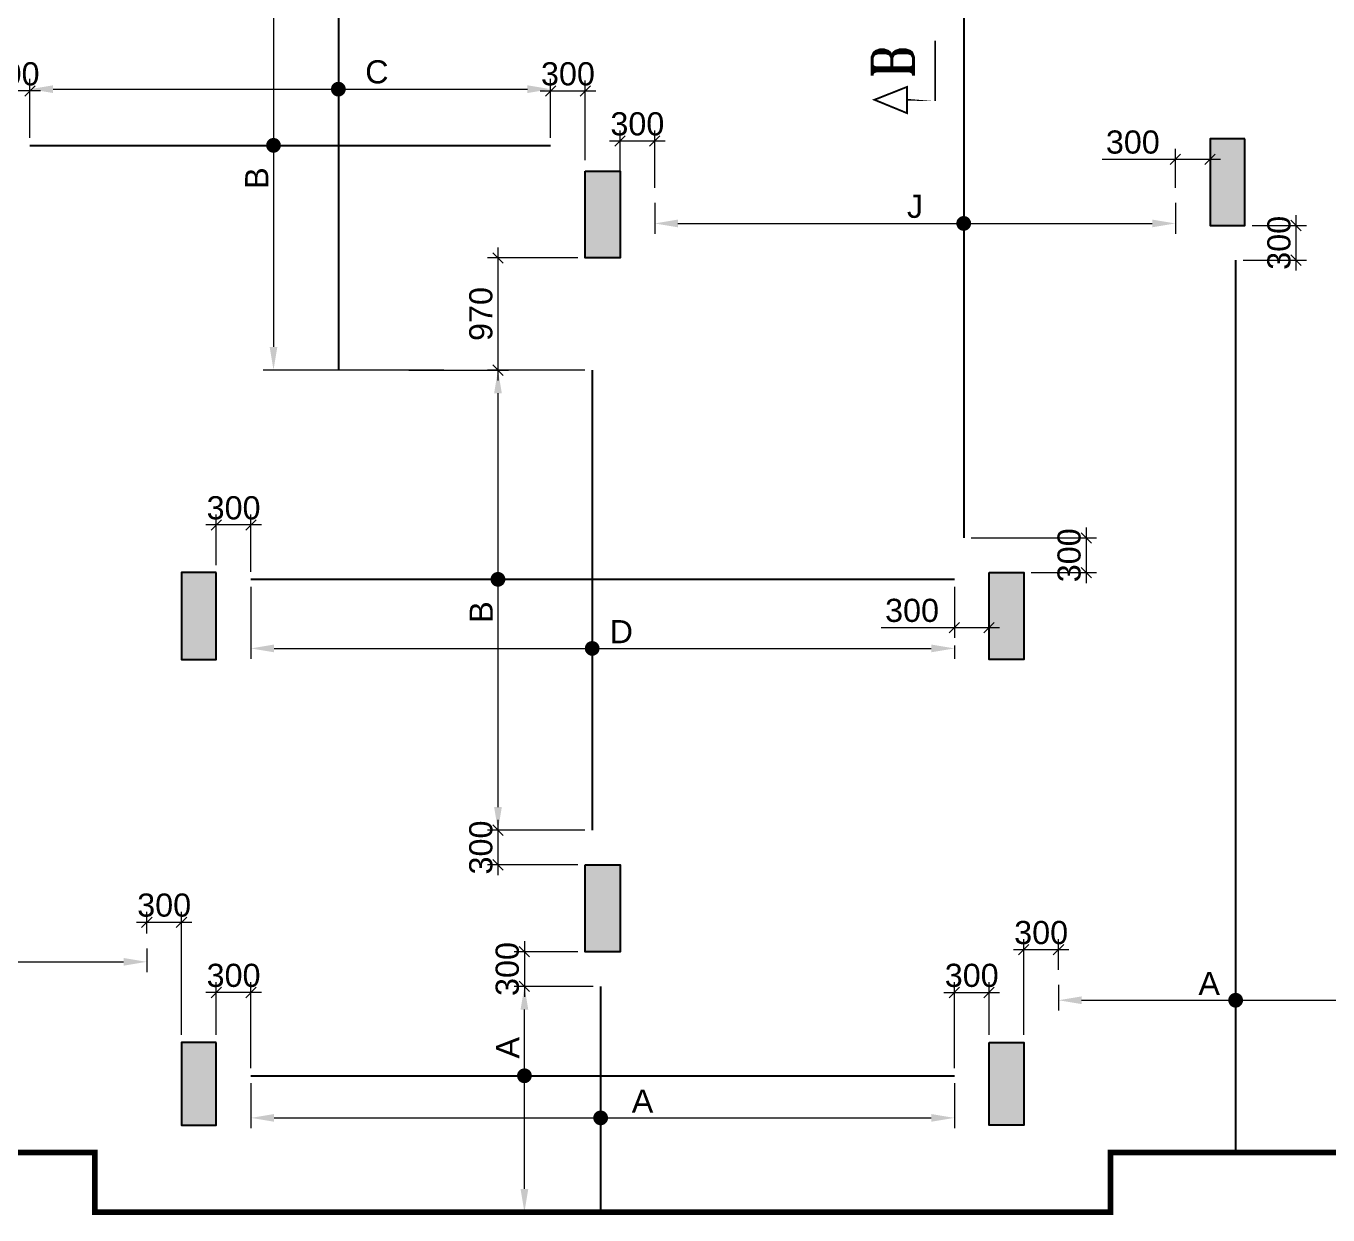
# Model space of a CAD drawing. Header units: millimetres. Extents: x 1123469 to 1752051, y -126924 to 196924.
# Drawn here: x 1570991 to 1582244, y 126439 to 136712 of the extents above; entities that cross this region are included whole.
import ezdxf

# ---------------------------------------------------------------- set-up
doc = ezdxf.new("R2010")
doc.units = ezdxf.units.MM
doc.header["$LTSCALE"] = 500
doc.header["$MEASUREMENT"] = 0
doc.header["$PDMODE"] = 34
doc.linetypes.add('CONTINOUS', pattern=[0])
doc.layers.get('Defpoints').update_dxf_attribs({"lineweight": 0})
for name, color, linetype in [('3BEAM NO', 6, 'Continuous'), ('COL. DIM', 3, 'Continuous'), ('reinf.', 4, 'Continuous'), ('TEXT-20', 3, 'Continuous'), ('TOWER AREA COLUMN.', 6, 'Continuous')]:
    doc.layers.add(name, color=color, linetype=linetype)
for name, color, linetype, lineweight in [('CUT OUT', 1, 'Continuous', 13), ('dim-M', 1, 'Continuous', 15), ('FOOTING', 1, 'Continuous', 15), ('TOWER COL HATCH', 253, 'Continuous', 20)]:
    doc.layers.add(name, color=color, linetype=linetype, lineweight=lineweight)
doc.styles.add('3mm', font='arial.ttf')
doc.styles.add('RT', font='romant.shx', dxfattribs={"height": 8})
doc.dimstyles.new('PARAMVEER', dxfattribs={"dimtxt": 200, "dimasz": 100, "dimexe": 0, "dimexo": 25, "dimgap": 10, "dimtad": 1, "dimdec": 0, "dimrnd": 5, "dimzin": 0, "dimdsep": 46, "dimtxsty": '3mm', "dimblk": 'OBLIQUE', "dimcen": 0.09, "dimdle": 75, "dimclrd": 1, "dimclre": 1, "dimclrt": 3, "dimadec": 0, "dimazin": 0, "dimtfac": 1, "dimtdec": 0, "dimtmove": 1, "dimatfit": 3, "dimfxl": 100, "dimtolj": 1, "dimtzin": 0, "dimlwd": 18, "dimlwe": 5, "dimarcsym": 0})

# ---------------------------------------------------------------- blocks, each defined once
blk = doc.blocks.new('3tgra')
at = {"layer": 'TOWER COL HATCH'}
h = blk.add_hatch(color=253, dxfattribs=at)
h.dxf.hatch_style = 1
h.paths.add_polyline_path([(1383385.712416565, 72716.75990101276), (1383085.712416565, 72716.75990101276), (1383085.712416565, 71966.75990101276), (1383385.712416565, 71966.75990101276)])
h = blk.add_hatch(color=253, dxfattribs=at)
h.dxf.hatch_style = 1
h.paths.add_polyline_path([(1377685.631014433, 72436.75957392534), (1377985.631014433, 72436.75957392534), (1377985.631014433, 71686.75957392534), (1377685.631014433, 71686.75957392534)])
h = blk.add_hatch(color=253, dxfattribs=at)
h.dxf.hatch_style = 1
h.paths.add_polyline_path([(1374495.631025397, 68966.75979970378), (1374195.631025397, 68966.75979970378), (1374195.631025397, 68216.75979970378), (1374495.631025397, 68216.75979970378)])
h = blk.add_hatch(color=253, dxfattribs=at)
h.dxf.hatch_style = 1
h.paths.add_polyline_path([(1381175.631022721, 68966.7597997039), (1381475.631022721, 68966.7597997039), (1381475.631022721, 68216.7597997039), (1381175.631022721, 68216.7597997039)])
h = blk.add_hatch(color=253, dxfattribs=at)
h.dxf.hatch_style = 1
h.paths.add_polyline_path([(1377685.631021391, 66441.7598002), (1377985.631021391, 66441.7598002), (1377985.631021391, 65691.7598002), (1377685.631021391, 65691.7598002)])
h = blk.add_hatch(color=253, dxfattribs=at)
h.dxf.hatch_style = 1
h.paths.add_polyline_path([(1374495.631025397, 64906.75980018795), (1374195.631025397, 64906.75980018795), (1374195.631025397, 64191.75980018795), (1374495.631025397, 64191.75980018795)])
h = blk.add_hatch(color=253, dxfattribs=at)
h.dxf.hatch_style = 1
h.paths.add_polyline_path([(1381175.631022715, 64906.75997030269), (1381475.631022715, 64906.75997030269), (1381475.631022715, 64191.75997030269), (1381175.631022715, 64191.75997030269)])
at = {"layer": 'TOWER AREA COLUMN.', "color": 4}
for points in [[(1383385.712416565, 72716.75990101276), (1383085.712416565, 72716.75990101276), (1383085.712416565, 71966.75990101276), (1383385.712416565, 71966.75990101276)], [(1377685.631014433, 72436.75957392534), (1377985.631014433, 72436.75957392534), (1377985.631014433, 71686.75957392534), (1377685.631014433, 71686.75957392534)], [(1374495.631025397, 68966.75979970378), (1374195.631025397, 68966.75979970378), (1374195.631025397, 68216.75979970378), (1374495.631025397, 68216.75979970378)], [(1381175.631022721, 68966.7597997039), (1381475.631022721, 68966.7597997039), (1381475.631022721, 68216.7597997039), (1381175.631022721, 68216.7597997039)], [(1377685.631021391, 66441.7598002), (1377985.631021391, 66441.7598002), (1377985.631021391, 65691.7598002), (1377685.631021391, 65691.7598002)], [(1374495.631025397, 64906.75980018795), (1374195.631025397, 64906.75980018795), (1374195.631025397, 64191.75980018795), (1374495.631025397, 64191.75980018795)], [(1381175.631022715, 64906.75997030269), (1381475.631022715, 64906.75997030269), (1381475.631022715, 64191.75997030269), (1381175.631022715, 64191.75997030269)]]:
    blk.add_lwpolyline(points, close=True, dxfattribs=at)
blk = doc.blocks.new('_Oblique')
at = {"color": 0, "linetype": 'ByBlock', "lineweight": -2}
blk.add_line((-0.5, -0.5), (0.5, 0.5), dxfattribs=at)
blk = doc.blocks.new('*D636')
at = {"layer": 'COL. DIM', "color": 1, "lineweight": 18, "ltscale": 10, "transparency": 16777216}
blk.add_line((1571944.95210535, 128968.3346798088), (1572424.95210535, 128968.3346798088), dxfattribs=at)
at = {"layer": 'COL. DIM', "color": 1, "linetype": 'CONTINOUS', "lineweight": 5, "ltscale": 10, "transparency": 16777216}
for p, q in [((1572034.95210535, 128872.240948582), (1572034.95210535, 129058.3346798088)), ((1572334.95210535, 127994.2510576846), (1572334.95210535, 129058.3346798088))]:
    blk.add_line(p, q, dxfattribs=at)
at = {"layer": 'Defpoints', "color": 0, "ltscale": 10, "transparency": 16777216}
for p in [(1572334.95210535, 128968.3346798088), (1572034.95210535, 128807.240948582), (1572334.95210535, 127929.2510576846)]:
    blk.add_point(p, dxfattribs=at)
at = {"layer": 'COL. DIM', "color": 1, "lineweight": 18, "ltscale": 10, "transparency": 16777216, "xscale": 90, "yscale": 90, "zscale": 90, "rotation": 180}
blk.add_blockref('_Oblique', (1572034.95210535, 128968.3346798088), dxfattribs=at)
at = {"layer": 'COL. DIM', "color": 1, "lineweight": 18, "ltscale": 10, "transparency": 16777216, "xscale": 90, "yscale": 90, "zscale": 90}
blk.add_blockref('_Oblique', (1572334.95210535, 128968.3346798088), dxfattribs=at)
at = {"layer": 'COL. DIM', "color": 3, "ltscale": 10, "transparency": 16777216, "insert": (1572184.95210535, 129115.5174901772), "char_height": 200, "attachment_point": 5, "style": '3mm'}
blk.add_mtext('\\A1;300', dxfattribs=at)
blk = doc.blocks.new('*D642')
at = {"layer": 'COL. DIM', "color": 1, "linetype": 'CONTINOUS', "lineweight": 5, "ltscale": 10, "transparency": 16777216}
for p, q in [((1570724.870711154, 135804.2511585094), (1570724.870711154, 136241.2457056182)), ((1571024.870711154, 135746.5835570494), (1571024.870711154, 136241.2457056182))]:
    blk.add_line(p, q, dxfattribs=at)
at = {"layer": 'COL. DIM', "color": 1, "lineweight": 18, "ltscale": 10, "transparency": 16777216}
blk.add_line((1571114.870711154, 136151.2457056182), (1570634.870711154, 136151.2457056182), dxfattribs=at)
at = {"layer": 'Defpoints', "color": 0, "ltscale": 10, "transparency": 16777216}
for p in [(1570724.870711154, 136151.2457056182), (1570724.870711154, 135739.2511585094), (1571024.870711154, 135681.5835570494)]:
    blk.add_point(p, dxfattribs=at)
at = {"layer": 'COL. DIM', "color": 1, "lineweight": 18, "ltscale": 10, "transparency": 16777216, "xscale": 90, "yscale": 90, "zscale": 90, "rotation": 180}
blk.add_blockref('_Oblique', (1570724.870711154, 136151.2457056182), dxfattribs=at)
at = {"layer": 'COL. DIM', "color": 1, "lineweight": 18, "ltscale": 10, "transparency": 16777216, "xscale": 90, "yscale": 90, "zscale": 90}
blk.add_blockref('_Oblique', (1571024.870711154, 136151.2457056182), dxfattribs=at)
at = {"layer": 'COL. DIM', "color": 3, "ltscale": 10, "transparency": 16777216, "insert": (1570874.870711154, 136298.4285159866), "char_height": 200, "attachment_point": 5, "style": '3mm'}
blk.add_mtext('\\A1;300', dxfattribs=at)
blk = doc.blocks.new('*D643')
at = {"layer": 'COL. DIM', "color": 1, "linetype": 'CONTINOUS', "lineweight": 5, "ltscale": 10, "transparency": 16777216}
for p, q in [((1573694.641630199, 137654.2940887282), (1573040.078134181, 137654.2940887282)), ((1574601.572656839, 133739.2510732774), (1573040.078134181, 133739.2510732774))]:
    blk.add_line(p, q, dxfattribs=at)
at = {"layer": 'COL. DIM', "color": 1, "lineweight": 18, "ltscale": 10, "transparency": 16777216}
blk.add_line((1573130.078134181, 137454.2940887282), (1573130.078134181, 133939.2510732774), dxfattribs=at)
at = {"layer": 'COL. DIM', "color": 1, "ltscale": 10, "transparency": 16777216}
for points in [[(1573096.744800847, 137454.2940887282), (1573163.411467514, 137454.2940887282), (1573130.078134181, 137654.2940887282)], [(1573096.744800847, 133939.2510732774), (1573163.411467514, 133939.2510732774), (1573130.078134181, 133739.2510732774)]]:
    blk.add_solid(points, dxfattribs=at)
at = {"layer": 'Defpoints', "color": 0, "ltscale": 10, "transparency": 16777216}
for p in [(1573759.641630199, 137654.2940887282), (1573130.078134181, 133739.2510732774), (1574666.572656839, 133739.2510732774)]:
    blk.add_point(p, dxfattribs=at)
at = {"layer": 'COL. DIM', "color": 3, "ltscale": 10, "transparency": 16777216, "insert": (1572985.078134154, 135398.7302032021), "char_height": 200, "attachment_point": 5, "rotation": 90, "style": '3mm'}
blk.add_mtext('\\A1;B', dxfattribs=at)
blk = doc.blocks.new('*D644')
at = {"layer": 'COL. DIM', "color": 1, "linetype": 'CONTINOUS', "lineweight": 5, "ltscale": 10, "transparency": 16777216}
for p, q in [((1575524.952094385, 135746.5835570494), (1575524.952094385, 136241.2457056182)), ((1575824.952094385, 135554.2510732773), (1575824.952094385, 136241.2457056182))]:
    blk.add_line(p, q, dxfattribs=at)
at = {"layer": 'COL. DIM', "color": 1, "lineweight": 18, "ltscale": 10, "transparency": 16777216}
blk.add_line((1575434.952094385, 136151.2457056182), (1575914.952094385, 136151.2457056182), dxfattribs=at)
at = {"layer": 'Defpoints', "color": 0, "ltscale": 10, "transparency": 16777216}
for p in [(1575824.952094385, 136151.2457056182), (1575524.952094385, 135681.5835570494), (1575824.952094385, 135489.2510732773)]:
    blk.add_point(p, dxfattribs=at)
at = {"layer": 'COL. DIM', "color": 1, "lineweight": 18, "ltscale": 10, "transparency": 16777216, "xscale": 90, "yscale": 90, "zscale": 90, "rotation": 180}
blk.add_blockref('_Oblique', (1575524.952094385, 136151.2457056182), dxfattribs=at)
at = {"layer": 'COL. DIM', "color": 1, "lineweight": 18, "ltscale": 10, "transparency": 16777216, "xscale": 90, "yscale": 90, "zscale": 90}
blk.add_blockref('_Oblique', (1575824.952094385, 136151.2457056182), dxfattribs=at)
at = {"layer": 'COL. DIM', "color": 3, "ltscale": 10, "transparency": 16777216, "insert": (1575674.952094385, 136298.4285159866), "char_height": 200, "attachment_point": 5, "style": '3mm'}
blk.add_mtext('\\A1;300', dxfattribs=at)
blk = doc.blocks.new('*D645')
at = {"layer": 'COL. DIM', "color": 1, "linetype": 'CONTINOUS', "lineweight": 5, "ltscale": 10, "transparency": 16777216}
for p, q in [((1572634.95210535, 132054.2510572005), (1572634.95210535, 132491.2456043093)), ((1572934.95210535, 131996.5834557404), (1572934.95210535, 132491.2456043093))]:
    blk.add_line(p, q, dxfattribs=at)
at = {"layer": 'COL. DIM', "color": 1, "lineweight": 18, "ltscale": 10, "transparency": 16777216}
blk.add_line((1573024.95210535, 132401.2456043093), (1572544.95210535, 132401.2456043093), dxfattribs=at)
at = {"layer": 'Defpoints', "color": 0, "ltscale": 10, "transparency": 16777216}
for p in [(1572634.95210535, 132401.2456043093), (1572634.95210535, 131989.2510572005), (1572934.95210535, 131931.5834557404)]:
    blk.add_point(p, dxfattribs=at)
at = {"layer": 'COL. DIM', "color": 1, "lineweight": 18, "ltscale": 10, "transparency": 16777216, "xscale": 90, "yscale": 90, "zscale": 90, "rotation": 180}
blk.add_blockref('_Oblique', (1572634.95210535, 132401.2456043093), dxfattribs=at)
at = {"layer": 'COL. DIM', "color": 1, "lineweight": 18, "ltscale": 10, "transparency": 16777216, "xscale": 90, "yscale": 90, "zscale": 90}
blk.add_blockref('_Oblique', (1572934.95210535, 132401.2456043093), dxfattribs=at)
at = {"layer": 'COL. DIM', "color": 3, "ltscale": 10, "transparency": 16777216, "insert": (1572784.95210535, 132548.4284146776), "char_height": 200, "attachment_point": 5, "style": '3mm'}
blk.add_mtext('\\A1;300', dxfattribs=at)
blk = doc.blocks.new('*D646')
at = {"layer": 'COL. DIM', "color": 1, "linetype": 'CONTINOUS', "lineweight": 5, "ltscale": 10, "transparency": 16777216}
for p, q in [((1575819.550827211, 133739.2510732775), (1574980.159528426, 133739.2510732775)), ((1575819.550827211, 129764.2510576966), (1574980.159528426, 129764.2510576966))]:
    blk.add_line(p, q, dxfattribs=at)
at = {"layer": 'COL. DIM', "color": 1, "lineweight": 18, "ltscale": 10, "transparency": 16777216}
blk.add_line((1575070.159528426, 133539.2510732775), (1575070.159528426, 129964.2510576966), dxfattribs=at)
at = {"layer": 'COL. DIM', "color": 1, "ltscale": 10, "transparency": 16777216}
for points in [[(1575036.826195093, 133539.2510732775), (1575103.492861759, 133539.2510732775), (1575070.159528426, 133739.2510732775)], [(1575036.826195093, 129964.2510576966), (1575103.492861759, 129964.2510576966), (1575070.159528426, 129764.2510576966)]]:
    blk.add_solid(points, dxfattribs=at)
at = {"layer": 'Defpoints', "color": 0, "ltscale": 10, "transparency": 16777216}
for p in [(1575884.550827211, 133739.2510732775), (1575070.159528426, 129764.2510576966), (1575884.550827211, 129764.2510576966)]:
    blk.add_point(p, dxfattribs=at)
at = {"layer": 'COL. DIM', "color": 3, "ltscale": 10, "transparency": 16777216, "insert": (1574925.159528393, 131648.7301018931), "char_height": 200, "attachment_point": 5, "rotation": 90, "style": '3mm'}
blk.add_mtext('\\A1;B', dxfattribs=at)
blk = doc.blocks.new('*D647')
at = {"layer": 'COL. DIM', "color": 1, "linetype": 'CONTINOUS', "lineweight": 5, "ltscale": 10, "transparency": 16777216}
for p, q in [((1575819.550827211, 129764.2510576966), (1574980.141265101, 129764.2510576966)), ((1575759.952101345, 129464.2510576967), (1574980.141265101, 129464.2510576967))]:
    blk.add_line(p, q, dxfattribs=at)
at = {"layer": 'COL. DIM', "color": 1, "lineweight": 18, "ltscale": 10, "transparency": 16777216}
blk.add_line((1575070.141265101, 129854.2510576966), (1575070.141265101, 129374.2510576967), dxfattribs=at)
at = {"layer": 'Defpoints', "color": 0, "ltscale": 10, "transparency": 16777216}
for p in [(1575884.550827211, 129764.2510576966), (1575070.141265101, 129464.2510576967), (1575824.952101345, 129464.2510576967)]:
    blk.add_point(p, dxfattribs=at)
at = {"layer": 'COL. DIM', "color": 1, "lineweight": 18, "ltscale": 10, "transparency": 16777216, "xscale": 90, "yscale": 90, "zscale": 90}
for p, rotation in [((1575070.141265101, 129764.2510576966), 90), ((1575070.141265101, 129464.2510576967), 270)]:
    blk.add_blockref('_Oblique', p, dxfattribs=dict(at, rotation=rotation))
at = {"layer": 'COL. DIM', "color": 3, "ltscale": 10, "transparency": 16777216, "insert": (1574922.958454728, 129614.2510576966), "char_height": 200, "attachment_point": 5, "rotation": 90, "style": '3mm'}
blk.add_mtext('\\A1;300', dxfattribs=at)
blk = doc.blocks.new('*D648')
at = {"layer": 'COL. DIM', "color": 1, "linetype": 'CONTINOUS', "lineweight": 5, "ltscale": 10, "transparency": 16777216}
for p, q in [((1579314.952102673, 131924.2510572005), (1579314.952102673, 131424.9103957491)), ((1579014.952102673, 131866.5834557404), (1579014.952102673, 131424.9103957491))]:
    blk.add_line(p, q, dxfattribs=at)
at = {"layer": 'COL. DIM', "color": 1, "lineweight": 18, "ltscale": 10, "transparency": 16777216}
for p, q in [((1578383.592446023, 131514.9103957491), (1579014.952102673, 131514.9103957491)), ((1578924.952102673, 131514.9103957491), (1579404.952102673, 131514.9103957491))]:
    blk.add_line(p, q, dxfattribs=at)
at = {"layer": 'Defpoints', "color": 0, "ltscale": 10, "transparency": 16777216}
for p in [(1579014.952102673, 131931.5834557404), (1579314.952102673, 131989.2510572005), (1579314.952102673, 131514.9103957491)]:
    blk.add_point(p, dxfattribs=at)
at = {"layer": 'COL. DIM', "color": 1, "lineweight": 18, "ltscale": 10, "transparency": 16777216, "xscale": 90, "yscale": 90, "zscale": 90, "rotation": 180}
blk.add_blockref('_Oblique', (1579014.952102673, 131514.9103957491), dxfattribs=at)
at = {"layer": 'COL. DIM', "color": 1, "lineweight": 18, "ltscale": 10, "transparency": 16777216, "xscale": 90, "yscale": 90, "zscale": 90}
blk.add_blockref('_Oblique', (1579314.952102673, 131514.9103957491), dxfattribs=at)
at = {"layer": 'COL. DIM', "color": 3, "ltscale": 10, "transparency": 16777216, "insert": (1578649.12450605, 131662.0932061174), "char_height": 200, "attachment_point": 5, "style": '3mm'}
blk.add_mtext('\\A1;300', dxfattribs=at)
blk = doc.blocks.new('*D649')
at = {"layer": 'COL. DIM', "color": 1, "linetype": 'CONTINOUS', "lineweight": 5, "ltscale": 10, "transparency": 16777216}
for p, q in [((1575759.952094386, 134709.250831422), (1574980.159528428, 134709.250831422)), ((1574298.532618947, 133739.2510732775), (1575160.159528428, 133739.2510732775))]:
    blk.add_line(p, q, dxfattribs=at)
at = {"layer": 'COL. DIM', "color": 1, "lineweight": 18, "ltscale": 10, "transparency": 16777216}
blk.add_line((1575070.159528428, 134799.250831422), (1575070.159528428, 133649.2510732775), dxfattribs=at)
at = {"layer": 'Defpoints', "color": 0, "ltscale": 10, "transparency": 16777216}
for p in [(1575824.952094386, 134709.250831422), (1574233.532618947, 133739.2510732775), (1575070.159528428, 133739.2510732775)]:
    blk.add_point(p, dxfattribs=at)
at = {"layer": 'COL. DIM', "color": 1, "lineweight": 18, "ltscale": 10, "transparency": 16777216, "xscale": 90, "yscale": 90, "zscale": 90}
for p, rotation in [((1575070.159528428, 134709.250831422), 90), ((1575070.159528428, 133739.2510732775), 270)]:
    blk.add_blockref('_Oblique', p, dxfattribs=dict(at, rotation=rotation))
at = {"layer": 'COL. DIM', "color": 3, "ltscale": 10, "transparency": 16777216, "insert": (1574923.044930883, 134224.2509523493), "char_height": 200, "attachment_point": 5, "rotation": 90, "style": '3mm'}
blk.add_mtext('\\A1;970', dxfattribs=at)
blk = doc.blocks.new('*D650')
at = {"layer": 'COL. DIM', "color": 1, "lineweight": 18, "ltscale": 10, "transparency": 16777216}
blk.add_line((1576514.952094385, 135719.0137941001), (1576034.952094385, 135719.0137941001), dxfattribs=at)
at = {"layer": 'COL. DIM', "color": 1, "linetype": 'CONTINOUS', "lineweight": 5, "ltscale": 10, "transparency": 16777216}
for p, q in [((1576124.952094385, 135372.0192469913), (1576124.952094385, 135809.0137941001)), ((1576424.952094385, 135314.3516455312), (1576424.952094385, 135809.0137941001))]:
    blk.add_line(p, q, dxfattribs=at)
at = {"layer": 'Defpoints', "color": 0, "ltscale": 10, "transparency": 16777216}
for p in [(1576124.952094385, 135719.0137941001), (1576124.952094385, 135307.0192469913), (1576424.952094385, 135249.3516455312)]:
    blk.add_point(p, dxfattribs=at)
at = {"layer": 'COL. DIM', "color": 1, "lineweight": 18, "ltscale": 10, "transparency": 16777216, "xscale": 90, "yscale": 90, "zscale": 90, "rotation": 180}
blk.add_blockref('_Oblique', (1576124.952094385, 135719.0137941001), dxfattribs=at)
at = {"layer": 'COL. DIM', "color": 1, "lineweight": 18, "ltscale": 10, "transparency": 16777216, "xscale": 90, "yscale": 90, "zscale": 90}
blk.add_blockref('_Oblique', (1576424.952094385, 135719.0137941001), dxfattribs=at)
at = {"layer": 'COL. DIM', "color": 3, "ltscale": 10, "transparency": 16777216, "insert": (1576274.952094385, 135866.1966044684), "char_height": 200, "attachment_point": 5, "style": '3mm'}
blk.add_mtext('\\A1;300', dxfattribs=at)
blk = doc.blocks.new('*D651')
at = {"layer": 'COL. DIM', "color": 1, "lineweight": 18, "ltscale": 10, "transparency": 16777216}
blk.add_line((1580154.489587706, 132379.2510572005), (1580154.489587706, 131899.2510572005), dxfattribs=at)
at = {"layer": 'COL. DIM', "color": 1, "linetype": 'CONTINOUS', "lineweight": 5, "ltscale": 10, "transparency": 16777216}
for p, q in [((1579160.774379567, 132289.2510572005), (1580244.489587706, 132289.2510572005)), ((1579679.952102674, 131989.2510572005), (1580244.489587706, 131989.2510572005))]:
    blk.add_line(p, q, dxfattribs=at)
at = {"layer": 'Defpoints', "color": 0, "ltscale": 10, "transparency": 16777216}
for p in [(1579095.774379567, 132289.2510572005), (1579614.952102674, 131989.2510572005), (1580154.489587706, 131989.2510572005)]:
    blk.add_point(p, dxfattribs=at)
at = {"layer": 'COL. DIM', "color": 1, "lineweight": 18, "ltscale": 10, "transparency": 16777216, "xscale": 90, "yscale": 90, "zscale": 90}
for p, rotation in [((1580154.489587706, 132289.2510572005), 90), ((1580154.489587706, 131989.2510572005), 270)]:
    blk.add_blockref('_Oblique', p, dxfattribs=dict(at, rotation=rotation))
at = {"layer": 'COL. DIM', "color": 3, "ltscale": 10, "transparency": 16777216, "insert": (1580007.306777335, 132139.2510572005), "char_height": 200, "attachment_point": 5, "rotation": 90, "style": '3mm'}
blk.add_mtext('\\A1;300', dxfattribs=at)
blk = doc.blocks.new('*D652')
at = {"layer": 'COL. DIM', "color": 1, "linetype": 'CONTINOUS', "lineweight": 5, "ltscale": 10, "transparency": 16777216}
for p, q in [((1580925.033477617, 135314.3516455312), (1580925.033477617, 135651.6827198156)), ((1581225.033477617, 135372.0192469913), (1581225.033477617, 135651.6827198156))]:
    blk.add_line(p, q, dxfattribs=at)
at = {"layer": 'COL. DIM', "color": 1, "lineweight": 18, "ltscale": 10, "transparency": 16777216}
for p, q in [((1580291.741430131, 135561.6827198156), (1580925.033477617, 135561.6827198156)), ((1580835.033477617, 135561.6827198156), (1581315.033477617, 135561.6827198156))]:
    blk.add_line(p, q, dxfattribs=at)
at = {"layer": 'Defpoints', "color": 0, "ltscale": 10, "transparency": 16777216}
for p in [(1581225.033477617, 135561.6827198156), (1581225.033477617, 135307.0192469913), (1580925.033477617, 135249.3516455312)]:
    blk.add_point(p, dxfattribs=at)
at = {"layer": 'COL. DIM', "color": 1, "lineweight": 18, "ltscale": 10, "transparency": 16777216, "xscale": 90, "yscale": 90, "zscale": 90, "rotation": 180}
blk.add_blockref('_Oblique', (1580925.033477617, 135561.6827198156), dxfattribs=at)
at = {"layer": 'COL. DIM', "color": 1, "lineweight": 18, "ltscale": 10, "transparency": 16777216, "xscale": 90, "yscale": 90, "zscale": 90}
blk.add_blockref('_Oblique', (1581225.033477617, 135561.6827198156), dxfattribs=at)
at = {"layer": 'COL. DIM', "color": 3, "ltscale": 10, "transparency": 16777216, "insert": (1580557.273490158, 135708.865530184), "char_height": 200, "attachment_point": 5, "style": '3mm'}
blk.add_mtext('\\A1;300', dxfattribs=at)
blk = doc.blocks.new('*D653')
at = {"layer": 'COL. DIM', "color": 1, "linetype": 'CONTINOUS', "lineweight": 5, "ltscale": 10, "transparency": 16777216}
for p, q in [((1572634.95210535, 127994.2510576846), (1572634.95210535, 128451.1518694404)), ((1572934.95210535, 127706.9186591445), (1572934.95210535, 128451.1518694404))]:
    blk.add_line(p, q, dxfattribs=at)
at = {"layer": 'COL. DIM', "color": 1, "lineweight": 18, "ltscale": 10, "transparency": 16777216}
blk.add_line((1573024.95210535, 128361.1518694404), (1572544.95210535, 128361.1518694404), dxfattribs=at)
at = {"layer": 'Defpoints', "color": 0, "ltscale": 10, "transparency": 16777216}
for p in [(1572634.95210535, 128361.1518694404), (1572634.95210535, 127929.2510576846), (1572934.95210535, 127641.9186591445)]:
    blk.add_point(p, dxfattribs=at)
at = {"layer": 'COL. DIM', "color": 1, "lineweight": 18, "ltscale": 10, "transparency": 16777216, "xscale": 90, "yscale": 90, "zscale": 90, "rotation": 180}
blk.add_blockref('_Oblique', (1572634.95210535, 128361.1518694404), dxfattribs=at)
at = {"layer": 'COL. DIM', "color": 1, "lineweight": 18, "ltscale": 10, "transparency": 16777216, "xscale": 90, "yscale": 90, "zscale": 90}
blk.add_blockref('_Oblique', (1572934.95210535, 128361.1518694404), dxfattribs=at)
at = {"layer": 'COL. DIM', "color": 3, "ltscale": 10, "transparency": 16777216, "insert": (1572784.95210535, 128508.3346798088), "char_height": 200, "attachment_point": 5, "style": '3mm'}
blk.add_mtext('\\A1;300', dxfattribs=at)
blk = doc.blocks.new('*D654')
at = {"layer": 'COL. DIM', "color": 1, "linetype": 'CONTINOUS', "lineweight": 5, "ltscale": 10, "transparency": 16777216}
for p, q in [((1575535.833438253, 128414.2510576968), (1575208.81313363, 128414.2510576968)), ((1575499.588582683, 126464.2510576847), (1575208.81313363, 126464.2510576847))]:
    blk.add_line(p, q, dxfattribs=at)
at = {"layer": 'COL. DIM', "color": 1, "lineweight": 18, "ltscale": 10, "transparency": 16777216}
blk.add_line((1575298.81313363, 126664.2510576847), (1575298.81313363, 128214.2510576968), dxfattribs=at)
at = {"layer": 'COL. DIM', "color": 1, "ltscale": 10, "transparency": 16777216}
for points in [[(1575265.479800297, 128214.2510576968), (1575332.146466963, 128214.2510576968), (1575298.81313363, 128414.2510576968)], [(1575265.479800297, 126664.2510576847), (1575332.146466963, 126664.2510576847), (1575298.81313363, 126464.2510576847)]]:
    blk.add_solid(points, dxfattribs=at)
at = {"layer": 'Defpoints', "color": 0, "ltscale": 10, "transparency": 16777216}
for p in [(1575298.81313363, 128414.2510576968), (1575600.833438253, 128414.2510576968), (1575564.588582683, 126464.2510576847)]:
    blk.add_point(p, dxfattribs=at)
at = {"layer": 'COL. DIM', "color": 3, "ltscale": 10, "transparency": 16777216, "insert": (1575153.813133623, 127883.8394976407), "char_height": 200, "attachment_point": 5, "rotation": 90, "style": '3mm'}
blk.add_mtext('\\A1;A', dxfattribs=at)
blk = doc.blocks.new('*D655')
at = {"layer": 'COL. DIM', "color": 1, "linetype": 'CONTINOUS', "lineweight": 5, "ltscale": 10, "transparency": 16777216}
for p, q in [((1579014.952102668, 127706.9186591445), (1579014.952102668, 128451.1518694404)), ((1579314.952102668, 127994.2512277993), (1579314.952102668, 128451.1518694404))]:
    blk.add_line(p, q, dxfattribs=at)
at = {"layer": 'COL. DIM', "color": 1, "lineweight": 18, "ltscale": 10, "transparency": 16777216}
blk.add_line((1578924.952102668, 128361.1518694404), (1579404.952102668, 128361.1518694404), dxfattribs=at)
at = {"layer": 'Defpoints', "color": 0, "ltscale": 10, "transparency": 16777216}
for p in [(1579314.952102668, 128361.1518694404), (1579314.952102668, 127929.2512277993), (1579014.952102668, 127641.9186591445)]:
    blk.add_point(p, dxfattribs=at)
at = {"layer": 'COL. DIM', "color": 1, "lineweight": 18, "ltscale": 10, "transparency": 16777216, "xscale": 90, "yscale": 90, "zscale": 90, "rotation": 180}
blk.add_blockref('_Oblique', (1579014.952102668, 128361.1518694404), dxfattribs=at)
at = {"layer": 'COL. DIM', "color": 1, "lineweight": 18, "ltscale": 10, "transparency": 16777216, "xscale": 90, "yscale": 90, "zscale": 90}
blk.add_blockref('_Oblique', (1579314.952102668, 128361.1518694404), dxfattribs=at)
at = {"layer": 'COL. DIM', "color": 3, "ltscale": 10, "transparency": 16777216, "insert": (1579164.952102668, 128508.3346798088), "char_height": 200, "attachment_point": 5, "style": '3mm'}
blk.add_mtext('\\A1;300', dxfattribs=at)
blk = doc.blocks.new('*D656')
at = {"layer": 'COL. DIM', "color": 1, "lineweight": 18, "ltscale": 10, "transparency": 16777216}
blk.add_line((1575298.813133632, 128804.2510576967), (1575298.813133632, 128324.2510576968), dxfattribs=at)
at = {"layer": 'COL. DIM', "color": 1, "linetype": 'CONTINOUS', "lineweight": 5, "ltscale": 10, "transparency": 16777216}
for p, q in [((1575759.952101345, 128714.2510576967), (1575208.813133632, 128714.2510576967)), ((1575892.651944424, 128414.2510576968), (1575208.813133632, 128414.2510576968))]:
    blk.add_line(p, q, dxfattribs=at)
at = {"layer": 'Defpoints', "color": 0, "ltscale": 10, "transparency": 16777216}
for p in [(1575824.952101345, 128714.2510576967), (1575298.813133632, 128414.2510576968), (1575957.651944424, 128414.2510576968)]:
    blk.add_point(p, dxfattribs=at)
at = {"layer": 'COL. DIM', "color": 1, "lineweight": 18, "ltscale": 10, "transparency": 16777216, "xscale": 90, "yscale": 90, "zscale": 90}
for p, rotation in [((1575298.813133632, 128714.2510576967), 90), ((1575298.813133632, 128414.2510576968), 270)]:
    blk.add_blockref('_Oblique', p, dxfattribs=dict(at, rotation=rotation))
at = {"layer": 'COL. DIM', "color": 3, "ltscale": 10, "transparency": 16777216, "insert": (1575151.630323258, 128564.2510576967), "char_height": 200, "attachment_point": 5, "rotation": 90, "style": '3mm'}
blk.add_mtext('\\A1;300', dxfattribs=at)
blk = doc.blocks.new('*D658')
at = {"layer": 'COL. DIM', "color": 1, "lineweight": 18, "ltscale": 10, "transparency": 16777216}
blk.add_line((1580004.952102668, 128731.1518694405), (1579524.952102668, 128731.1518694405), dxfattribs=at)
at = {"layer": 'COL. DIM', "color": 1, "linetype": 'CONTINOUS', "lineweight": 5, "ltscale": 10, "transparency": 16777216}
for p, q in [((1579614.952102668, 127994.2512277993), (1579614.952102668, 128821.1518694405)), ((1579914.952102668, 128557.6351764891), (1579914.952102668, 128821.1518694405))]:
    blk.add_line(p, q, dxfattribs=at)
at = {"layer": 'Defpoints', "color": 0, "ltscale": 10, "transparency": 16777216}
for p in [(1579614.952102668, 128731.1518694405), (1579914.952102668, 128492.6351764891), (1579614.952102668, 127929.2512277993)]:
    blk.add_point(p, dxfattribs=at)
at = {"layer": 'COL. DIM', "color": 1, "lineweight": 18, "ltscale": 10, "transparency": 16777216, "xscale": 90, "yscale": 90, "zscale": 90, "rotation": 180}
blk.add_blockref('_Oblique', (1579614.952102668, 128731.1518694405), dxfattribs=at)
at = {"layer": 'COL. DIM', "color": 1, "lineweight": 18, "ltscale": 10, "transparency": 16777216, "xscale": 90, "yscale": 90, "zscale": 90}
blk.add_blockref('_Oblique', (1579914.952102668, 128731.1518694405), dxfattribs=at)
at = {"layer": 'COL. DIM', "color": 3, "ltscale": 10, "transparency": 16777216, "insert": (1579764.952102668, 128878.3346798088), "char_height": 200, "attachment_point": 5, "style": '3mm'}
blk.add_mtext('\\A1;300', dxfattribs=at)
blk = doc.blocks.new('*D662')
at = {"layer": 'COL. DIM', "color": 1, "lineweight": 18, "ltscale": 10, "transparency": 16777216}
blk.add_line((1581968.298738852, 134599.2511585095), (1581968.298738852, 135079.2511585095), dxfattribs=at)
at = {"layer": 'COL. DIM', "color": 1, "linetype": 'CONTINOUS', "lineweight": 5, "ltscale": 10, "transparency": 16777216}
for p, q in [((1581590.033496519, 134989.2511585095), (1582058.298738852, 134989.2511585095)), ((1581511.032509154, 134689.2511585095), (1582058.298738852, 134689.2511585095))]:
    blk.add_line(p, q, dxfattribs=at)
at = {"layer": 'Defpoints', "color": 0, "ltscale": 10, "transparency": 16777216}
for p in [(1581525.033496519, 134989.2511585095), (1581968.298738852, 134989.2511585095), (1581446.032509154, 134689.2511585095)]:
    blk.add_point(p, dxfattribs=at)
at = {"layer": 'COL. DIM', "color": 1, "lineweight": 18, "ltscale": 10, "transparency": 16777216, "xscale": 90, "yscale": 90, "zscale": 90}
for p, rotation in [((1581968.298738852, 134989.2511585095), 90), ((1581968.298738852, 134689.2511585095), 270)]:
    blk.add_blockref('_Oblique', p, dxfattribs=dict(at, rotation=rotation))
at = {"layer": 'COL. DIM', "color": 3, "ltscale": 10, "transparency": 16777216, "insert": (1581821.115928478, 134839.2511585094), "char_height": 200, "attachment_point": 5, "rotation": 90, "style": '3mm'}
blk.add_mtext('\\A1;300', dxfattribs=at)
blk = doc.blocks.new('*D680')
at = {"layer": 'COL. DIM', "color": 1, "linetype": 'CONTINOUS', "lineweight": 5, "ltscale": 10, "transparency": 16777216}
for p, q in [((1571024.870711154, 135746.5835570494), (1571024.870711154, 136257.1212308561)), ((1575524.952094385, 135746.5835570493), (1575524.952094385, 136257.1212308561))]:
    blk.add_line(p, q, dxfattribs=at)
at = {"layer": 'COL. DIM', "color": 1, "lineweight": 18, "ltscale": 10, "transparency": 16777216}
blk.add_line((1571224.870711154, 136167.1212308561), (1575324.952094385, 136167.1212308561), dxfattribs=at)
at = {"layer": 'COL. DIM', "color": 1, "ltscale": 10, "transparency": 16777216}
for points in [[(1571224.870711154, 136200.4545641895), (1571224.870711154, 136133.7878975228), (1571024.870711154, 136167.1212308561)], [(1575324.952094385, 136200.4545641895), (1575324.952094385, 136133.7878975228), (1575524.952094385, 136167.1212308561)]]:
    blk.add_solid(points, dxfattribs=at)
at = {"layer": 'Defpoints', "color": 0, "ltscale": 10, "transparency": 16777216}
for p in [(1575524.952094385, 136167.1212308561), (1571024.870711154, 135681.5835570494), (1575524.952094385, 135681.5835570493)]:
    blk.add_point(p, dxfattribs=at)
at = {"layer": 'COL. DIM', "color": 3, "ltscale": 10, "transparency": 16777216, "insert": (1574023.567335296, 136315.5318720567), "char_height": 200, "width": 21.47949955365168, "attachment_point": 5, "style": '3mm'}
blk.add_mtext('\\A1;C', dxfattribs=at)
blk = doc.blocks.new('*D681')
at = {"layer": 'COL. DIM', "color": 1, "linetype": 'CONTINOUS', "lineweight": 5, "ltscale": 10, "transparency": 16777216}
for p, q in [((1569399.952093699, 128739.7376927607), (1569399.952093699, 128536.4052457426)), ((1572034.95210535, 128742.240948582), (1572034.95210535, 128536.4052457426))]:
    blk.add_line(p, q, dxfattribs=at)
at = {"layer": 'COL. DIM', "color": 1, "lineweight": 18, "ltscale": 10, "transparency": 16777216}
blk.add_line((1569599.952093699, 128626.4052457426), (1571834.95210535, 128626.4052457426), dxfattribs=at)
at = {"layer": 'COL. DIM', "color": 1, "ltscale": 10, "transparency": 16777216}
for points in [[(1569599.952093699, 128659.7385790759), (1569599.952093699, 128593.0719124092), (1569399.952093699, 128626.4052457426)], [(1571834.95210535, 128659.7385790759), (1571834.95210535, 128593.0719124092), (1572034.95210535, 128626.4052457426)]]:
    blk.add_solid(points, dxfattribs=at)
at = {"layer": 'Defpoints', "color": 0, "ltscale": 10, "transparency": 16777216}
for p in [(1569399.952093699, 128804.7376927607), (1572034.95210535, 128807.240948582), (1572034.95210535, 128626.4052457426)]:
    blk.add_point(p, dxfattribs=at)
at = {"layer": 'COL. DIM', "color": 3, "ltscale": 10, "transparency": 16777216, "insert": (1570549.607764489, 128771.4052457426), "char_height": 200, "width": 21.47949955365168, "attachment_point": 5, "style": '3mm'}
blk.add_mtext('\\A1;A', dxfattribs=at)
blk = doc.blocks.new('*D682')
at = {"layer": 'COL. DIM', "color": 1, "linetype": 'CONTINOUS', "lineweight": 5, "ltscale": 10, "transparency": 16777216}
for p, q in [((1572934.95210535, 131866.5834557404), (1572934.95210535, 131244.5804382807)), ((1579014.952102673, 131359.9103957491), (1579014.952102673, 131244.5804382807))]:
    blk.add_line(p, q, dxfattribs=at)
at = {"layer": 'COL. DIM', "color": 1, "lineweight": 18, "ltscale": 10, "transparency": 16777216}
blk.add_line((1573134.95210535, 131334.5804382807), (1578814.952102673, 131334.5804382807), dxfattribs=at)
at = {"layer": 'COL. DIM', "color": 1, "ltscale": 10, "transparency": 16777216}
for points in [[(1573134.95210535, 131367.913771614), (1573134.95210535, 131301.2471049473), (1572934.95210535, 131334.5804382807)], [(1578814.952102673, 131367.913771614), (1578814.952102673, 131301.2471049473), (1579014.952102673, 131334.5804382807)]]:
    blk.add_solid(points, dxfattribs=at)
at = {"layer": 'Defpoints', "color": 0, "ltscale": 10, "transparency": 16777216}
for p in [(1572934.95210535, 131931.5834557404), (1579014.952102673, 131424.9103957491), (1579014.952102673, 131334.5804382807)]:
    blk.add_point(p, dxfattribs=at)
at = {"layer": 'COL. DIM', "color": 3, "ltscale": 10, "transparency": 16777216, "insert": (1576136.062248045, 131479.5804382807), "char_height": 200, "width": 21.47949955365168, "attachment_point": 5, "style": '3mm'}
blk.add_mtext('\\A1;D', dxfattribs=at)
blk = doc.blocks.new('*D683')
at = {"layer": 'COL. DIM', "color": 1, "linetype": 'CONTINOUS', "lineweight": 5, "ltscale": 10, "transparency": 16777216}
for p, q in [((1572934.95210535, 127576.9186591445), (1572934.95210535, 127187.935452566)), ((1579014.952102668, 127576.9186591445), (1579014.952102668, 127187.935452566))]:
    blk.add_line(p, q, dxfattribs=at)
at = {"layer": 'COL. DIM', "color": 1, "lineweight": 18, "ltscale": 10, "transparency": 16777216}
blk.add_line((1573134.95210535, 127277.935452566), (1578814.952102668, 127277.935452566), dxfattribs=at)
at = {"layer": 'COL. DIM', "color": 1, "ltscale": 10, "transparency": 16777216}
for points in [[(1573134.95210535, 127311.2687858993), (1573134.95210535, 127244.6021192326), (1572934.95210535, 127277.935452566)], [(1578814.952102668, 127311.2687858993), (1578814.952102668, 127244.6021192326), (1579014.952102668, 127277.935452566)]]:
    blk.add_solid(points, dxfattribs=at)
at = {"layer": 'Defpoints', "color": 0, "ltscale": 10, "transparency": 16777216}
for p in [(1572934.95210535, 127641.9186591445), (1579014.952102668, 127641.9186591445), (1579014.952102668, 127277.935452566)]:
    blk.add_point(p, dxfattribs=at)
at = {"layer": 'COL. DIM', "color": 3, "ltscale": 10, "transparency": 16777216, "insert": (1576319.641454657, 127422.935452566), "char_height": 200, "width": 21.47949955365168, "attachment_point": 5, "style": '3mm'}
blk.add_mtext('\\A1;A', dxfattribs=at)
blk = doc.blocks.new('*D684')
at = {"layer": 'COL. DIM', "color": 1, "linetype": 'CONTINOUS', "lineweight": 5, "ltscale": 10, "transparency": 16777216}
for p, q in [((1576424.952094385, 135184.3516455312), (1576424.952094385, 134916.8871725657)), ((1580925.033477616, 135184.3516455312), (1580925.033477616, 134916.8871725657))]:
    blk.add_line(p, q, dxfattribs=at)
at = {"layer": 'COL. DIM', "color": 1, "lineweight": 18, "ltscale": 10, "transparency": 16777216}
blk.add_line((1576624.952094385, 135006.8871725657), (1580725.033477616, 135006.8871725657), dxfattribs=at)
at = {"layer": 'COL. DIM', "color": 1, "ltscale": 10, "transparency": 16777216}
for points in [[(1576624.952094385, 135040.2205058991), (1576624.952094385, 134973.5538392324), (1576424.952094385, 135006.8871725657)], [(1580725.033477616, 135040.2205058991), (1580725.033477616, 134973.5538392324), (1580925.033477616, 135006.8871725657)]]:
    blk.add_solid(points, dxfattribs=at)
at = {"layer": 'Defpoints', "color": 0, "ltscale": 10, "transparency": 16777216}
for p in [(1576424.952094385, 135249.3516455312), (1580925.033477616, 135249.3516455312), (1580925.033477616, 135006.8871725657)]:
    blk.add_point(p, dxfattribs=at)
at = {"layer": 'COL. DIM', "color": 3, "ltscale": 10, "transparency": 16777216, "insert": (1578674.992786001, 135153.592493166), "char_height": 200, "width": 21.47949955365168, "attachment_point": 5, "style": '3mm'}
blk.add_mtext('\\A1;J', dxfattribs=at)
blk = doc.blocks.new('*D685')
at = {"layer": 'COL. DIM', "color": 1, "linetype": 'CONTINOUS', "lineweight": 5, "ltscale": 10, "transparency": 16777216}
for p, q in [((1579914.952102668, 128427.6351764891), (1579914.952102668, 128204.5228637782)), ((1582549.952108989, 128384.0352642925), (1582549.952108989, 128204.5228637782))]:
    blk.add_line(p, q, dxfattribs=at)
at = {"layer": 'COL. DIM', "color": 1, "lineweight": 18, "ltscale": 10, "transparency": 16777216}
blk.add_line((1580114.952102668, 128294.5228637782), (1582349.952108989, 128294.5228637782), dxfattribs=at)
at = {"layer": 'COL. DIM', "color": 1, "ltscale": 10, "transparency": 16777216}
for points in [[(1580114.952102668, 128327.8561971116), (1580114.952102668, 128261.1895304449), (1579914.952102668, 128294.5228637782)], [(1582349.952108989, 128327.8561971116), (1582349.952108989, 128261.1895304449), (1582549.952108989, 128294.5228637782)]]:
    blk.add_solid(points, dxfattribs=at)
at = {"layer": 'Defpoints', "color": 0, "ltscale": 10, "transparency": 16777216}
for p in [(1579914.952102668, 128492.6351764891), (1582549.952108989, 128449.0352642925), (1582549.952108989, 128294.5228637782)]:
    blk.add_point(p, dxfattribs=at)
at = {"layer": 'COL. DIM', "color": 3, "ltscale": 10, "transparency": 16777216, "insert": (1581217.452103142, 128439.5228637782), "char_height": 200, "width": 21.47949955365168, "attachment_point": 5, "style": '3mm'}
blk.add_mtext('\\A1;A', dxfattribs=at)

msp = doc.modelspace()

# ---------------------------------------------------------------- linework, layer by layer
at = {"layer": '3BEAM NO', "color": 4}
msp.add_line((1578606.372327306, 135959.5006431867, -7.851765953677085e-07), (1578606.372327306, 136186.8531094468, -7.843609217412887e-07), dxfattribs=at)
at = {"layer": '3BEAM NO', "color": 4, "extrusion": (-3.227238060428332e-09, 4.963612873298862e-18, 1), "const_width": 15.97339125}
for points, elevation in [([(1578606.372327304, 136075.3548663216), (1578848.796036009, 136075.3548663263), (1578848.79603601, 136585.8700973675)], -0.0050953209255509), ([(1578606.372327301, 135959.5006431932), (1578606.372327301, 136186.8531094533), (1578324.124440777, 136075.354866371), (1578606.372327301, 135959.5006431932)], -0.005095323743140149)]:
    msp.add_lwpolyline(points, dxfattribs=dict(at, elevation=elevation))
at = {"layer": 'dim-M', "color": 4, "ltscale": 10, "const_width": 63.75}
for points in [[(1573658.747316508, 136167.1212308561, 1), (1573722.497316508, 136167.1212308561, 1)], [(1573098.203134154, 135681.5835570493, 1), (1573161.953134154, 135681.5835570493, 1)], [(1579063.899379566, 135006.8871725657, 1), (1579127.649379566, 135006.8871725657, 1)], [(1575038.284528393, 131931.5834557404, 1), (1575102.034528393, 131931.5834557404, 1)], [(1575852.675827209, 131334.5804382807, 1), (1575916.425827209, 131334.5804382807, 1)], [(1581414.157509153, 128294.5228637782, 1), (1581477.907509153, 128294.5228637782, 1)], [(1575266.93813362, 127641.9186591445, -1), (1575330.68813362, 127641.9186591445, -1)], [(1575925.776944423, 127277.935452566, 1), (1575989.526944423, 127277.935452566, 1)]]:
    msp.add_lwpolyline(points, format="xyb", close=True, dxfattribs=at)
at = {"layer": 'FOOTING', "color": 3, "ltscale": 10, "const_width": 50}
msp.add_lwpolyline([(1615099.951473276, 139394.2285481437), (1588919.952109366, 139394.2285481436), (1588919.952109366, 126979.2510576845), (1580364.952102668, 126979.2510576845), (1580364.952102668, 126464.2510576846), (1571584.95210535, 126464.2510576846), (1571584.95210535, 126979.2510576845), (1563029.952093322, 126979.2510576845), (1563029.952093322, 148629.3879190959), (1574119.940064752, 148629.3879190959), (1574119.940064752, 158914.0730525188), (1582994.940221473, 158914.0730525188), (1582994.939908032, 157414.0730525182), (1586944.940064752, 157414.0730525182), (1586944.940064752, 156599.2285490907), (1588639.952104828, 156599.2285490907), (1588639.952104828, 155194.2285490906), (1615379.951477814, 155194.2285490906)], dxfattribs=at)
at = {"layer": 'reinf.', "color": 4, "ltscale": 10}
for p, q in [((1573690.622316509, 137654.2940887282), (1573690.622316509, 133739.2510732775)), ((1579095.774379566, 136839.0464126903), (1579095.774379566, 132289.2510572005)), ((1581446.032509153, 134689.2511585095), (1581446.032509153, 126979.2510576845)), ((1575884.55082721, 133739.2510732775), (1575884.55082721, 129764.2510576966)), ((1575957.651944424, 128414.2510576967), (1575957.651944424, 126464.2510576846))]:
    msp.add_line(p, q, dxfattribs=at)
at = {"layer": 'reinf.', "color": 4, "ltscale": 1.4}
for p, q in [((1571024.870711154, 135681.5835570494), (1575524.952094385, 135681.5835570493)), ((1572934.95210535, 131931.5834557404), (1579014.952102673, 131931.5834557404)), ((1572934.95210535, 127641.9186591445), (1579014.952102668, 127641.9186591445))]:
    msp.add_line(p, q, dxfattribs=at)

# ---------------------------------------------------------------- block references
at = {"layer": 'CUT OUT', "color": 4}
msp.add_blockref('3tgra', (198139.3210799526, 63022.49125749664), dxfattribs=at)

# ---------------------------------------------------------------- texts
at = {"layer": 'TEXT-20', "color": 7, "lineweight": 20, "ltscale": 0.2, "style": 'RT', "width": 0.85}
msp.add_text('B', height=359.401303125, rotation=90.00000002668041, dxfattribs=at).set_placement((1578662.993261419, 136258.6288860284, 0.01387790206817088))

# ---------------------------------------------------------------- dimensions: what is measured, and where the dimension line sits
at = {"layer": 'COL. DIM', "color": 6, "ltscale": 10}
for base, p1, p2, angle, text, picture, middle in [((1573130.078134181, 133739.2510732774), (1573759.641630198, 137654.2940887281), (1574666.572656838, 133739.2510732774), 90, 'B', '*D643', (1573130.078134154, 135398.7302032021)), ((1575070.159528426, 129764.2510576966), (1575884.55082721, 133739.2510732775), (1575884.55082721, 129764.2510576965), 90, 'B', '*D646', (1575070.159528393, 131648.7301018931)), ((1575298.81313363, 128414.2510576968), (1575564.588582682, 126464.2510576846), (1575600.833438253, 128414.2510576967), 270, 'A', '*D654', (1575298.813133623, 127883.8394976407))]:
    dim = msp.add_linear_dim(base=base, p1=p1, p2=p2, angle=angle, text=text, dimstyle='PARAMVEER', override={"dimasz": 200, "dimexe": 90, "dimexo": 65, "dimgap": 45, "dimpost": '\\X', "dimsah": 1, "dimdle": 90, "dimfxl": 0.18, "dimarcsym": 1}, dxfattribs=at)
    dim.commit()
    dim.dimension.update_dxf_attribs({"geometry": picture, "text_midpoint": middle, "dimtype": 160})
for base, p1, p2, angle, picture, middle in [((1570724.870711154, 136151.2457056182), (1571024.870711154, 135681.5835570494), (1570724.870711154, 135739.2511585094), 180, '*D642', (1570874.870711154, 136151.2457056182)), ((1575824.952094385, 136151.2457056182), (1575524.952094385, 135681.5835570494), (1575824.952094385, 135489.2510732773), 7.016709298534877e-15, '*D644', (1575674.952094385, 136151.2457056182)), ((1576124.952094385, 135719.0137941001), (1576424.952094385, 135249.3516455312), (1576124.952094385, 135307.0192469913), 180, '*D650', (1576274.952094385, 135719.0137941001)), ((1581225.033477617, 135561.6827198156), (1580925.033477617, 135249.3516455312), (1581225.033477617, 135307.0192469913), 7.016709298534877e-15, '*D652', (1580557.273490158, 135719.0137941001)), ((1581968.298738852, 134989.2511585095), (1581446.032509153, 134689.2511585094), (1581525.033496518, 134989.2511585094), 270, '*D662', (1581968.298738847, 134839.2511585094)), ((1572634.95210535, 132401.2456043093), (1572934.95210535, 131931.5834557404), (1572634.95210535, 131989.2510572005), 180, '*D645', (1572784.95210535, 132401.2456043093)), ((1580154.489587706, 131989.2510572005), (1579095.774379566, 132289.2510572005), (1579614.952102673, 131989.2510572005), 90, '*D651', (1580154.489587703, 132139.2510572005)), ((1579314.952102673, 131514.9103957491), (1579014.952102673, 131931.5834557404), (1579314.952102673, 131989.2510572005), 7.016709298534877e-15, '*D648', (1578649.12450605, 131422.7120773927)), ((1575070.141265101, 129464.2510576967), (1575884.55082721, 129764.2510576965), (1575824.952101344, 129464.2510576966), 90, '*D647', (1575070.141265096, 129614.2510576966)), ((1579614.952102668, 128731.1518694405), (1579914.952102668, 128492.6351764891), (1579614.952102668, 127929.2512277993), 180, '*D658', (1579764.952102668, 128731.1518694405)), ((1575298.813133632, 128414.2510576968), (1575824.952101344, 128714.2510576966), (1575957.651944424, 128414.2510576967), 90, '*D656', (1575298.813133626, 128564.2510576967)), ((1572634.95210535, 128361.1518694404), (1572934.95210535, 127641.9186591445), (1572634.95210535, 127929.2510576846), 180, '*D653', (1572784.95210535, 128361.1518694404)), ((1579314.952102668, 128361.1518694404), (1579014.952102668, 127641.9186591445), (1579314.952102668, 127929.2512277993), 7.016709298534877e-15, '*D655', (1579164.952102668, 128361.1518694404))]:
    dim = msp.add_linear_dim(base=base, p1=p1, p2=p2, angle=angle, dimstyle='PARAMVEER', override={"dimasz": 90, "dimexe": 90, "dimexo": 65, "dimgap": 45, "dimpost": '\\X', "dimdle": 90, "dimfxl": 0.18, "dimarcsym": 1}, dxfattribs=at)
    dim.commit()
    dim.dimension.update_dxf_attribs({"geometry": picture, "text_midpoint": middle, "dimtype": 160})
for base, p1, p2, text, picture, middle in [((1575524.952094385, 136167.1212308561), (1571024.870711154, 135681.5835570494), (1575524.952094385, 135681.5835570493), 'C', '*D680', (1574023.567335296, 136167.1212308561)), ((1580925.033477616, 135006.8871725657), (1576424.952094385, 135249.3516455312), (1580925.033477616, 135249.3516455312), 'J', '*D684', (1578674.992786001, 135006.8871725657)), ((1579014.952102673, 131334.5804382807), (1572934.95210535, 131931.5834557404), (1579014.952102673, 131424.9103957491), 'D', '*D682', (1576136.062248045, 131334.5804382807)), ((1572034.95210535, 128626.4052457426), (1569399.952093699, 128804.7376927607), (1572034.95210535, 128807.240948582), 'A', '*D681', (1570549.607764489, 128626.4052457426)), ((1582549.952108989, 128294.5228637782), (1579914.952102668, 128492.6351764891), (1582549.952108989, 128449.0352642925), 'A', '*D685', (1581217.452103142, 128294.5228637782)), ((1579014.952102668, 127277.935452566), (1572934.95210535, 127641.9186591445), (1579014.952102668, 127641.9186591445), 'A', '*D683', (1576319.641454657, 127277.935452566))]:
    dim = msp.add_linear_dim(base=base, p1=p1, p2=p2, text=text, dimstyle='PARAMVEER', override={"dimasz": 200, "dimexe": 90, "dimexo": 65, "dimgap": 45, "dimpost": '\\X', "dimsah": 1, "dimdle": 90, "dimfxl": 0.18, "dimarcsym": 1}, dxfattribs=at)
    dim.commit()
    dim.dimension.update_dxf_attribs({"geometry": picture, "text_midpoint": middle, "dimtype": 160})
dim = msp.add_linear_dim(base=(1575070.159528428, 133739.2510732775), p1=(1575824.952094385, 134709.250831422), p2=(1574233.532618946, 133739.2510732774), angle=90, dimstyle='PARAMVEER', override={"dimasz": 90, "dimexe": 90, "dimexo": 65, "dimgap": 45, "dimpost": '\\X', "dimdle": 90, "dimfxl": 0.18, "dimarcsym": 1}, dxfattribs=at)
dim.commit()
dim.dimension.update_dxf_attribs({"geometry": '*D649', "text_midpoint": (1574923.044930883, 134224.2509523493)})
dim = msp.add_linear_dim(base=(1572334.95210535, 128968.3346798088), p1=(1572034.95210535, 128807.240948582), p2=(1572334.95210535, 127929.2510576846), dimstyle='PARAMVEER', override={"dimasz": 90, "dimexe": 90, "dimexo": 65, "dimgap": 45, "dimpost": '\\X', "dimdle": 90, "dimfxl": 0.18, "dimarcsym": 1}, dxfattribs=at)
dim.commit()
dim.dimension.update_dxf_attribs({"geometry": '*D636', "text_midpoint": (1572184.95210535, 128968.3346798088), "dimtype": 160})

doc.saveas('drawing.dxf')
